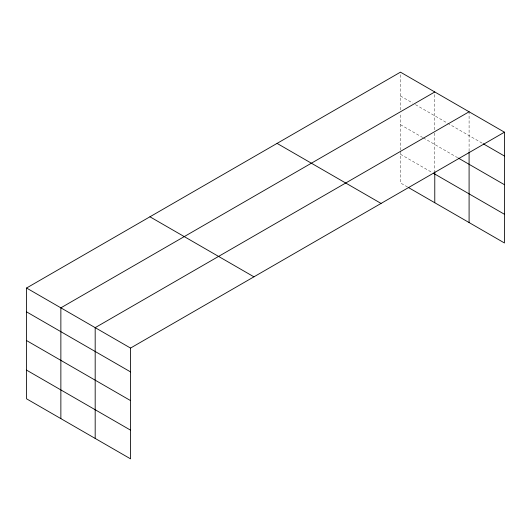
<?xml version="1.0" encoding="UTF-8"?>
<svg xmlns="http://www.w3.org/2000/svg" width="531" height="531" viewBox="0 0 531 531"><rect width="100%" height="100%" fill="white"/><g stroke="black" fill="none" stroke-linecap="round" stroke-linejoin="round"><path stroke-width="0.4" stroke-dasharray="2.65 1.99" d="M400.46 150.134L400.46 113.203M400.46 109.924L400.46 72.156M434.776 133.016L434.776 170.77M434.776 129.737L434.776 91.969M469.092 151.189L469.092 111.782M400.46 95.985L412.614 103.007M415.474 104.653L446.929 122.814M447.646 123.232L482.526 143.37M400.46 124.679L422.623 137.476M423.34 137.887L457.656 157.7M400.46 154.242L431.915 172.402M407.609 187.058L400.46 182.929L400.46 150.957"/><path stroke-width="0.8" d="M504.45 132.192L400.46 72.156L26.55 288.028L26.55 398.808L130.54 458.844L130.54 348.07L504.45 132.192L504.45 242.972L408.326 187.47M469.092 152.005L469.092 222.555M434.776 91.969L60.866 307.841L60.866 418.62M469.092 111.782L95.182 327.654L95.182 438.433M483.237 143.775L504.45 156.028M458.372 158.112L504.45 184.715M433.349 173.225L504.45 214.278M277.069 143.397L381.059 203.433M149.941 216.794L253.931 276.83M26.55 288.028L130.54 348.07M26.55 311.863L130.54 371.899M26.55 340.557L130.54 400.593M26.55 370.114L130.54 430.15M434.776 171.586L434.776 202.742"/></g></svg>
